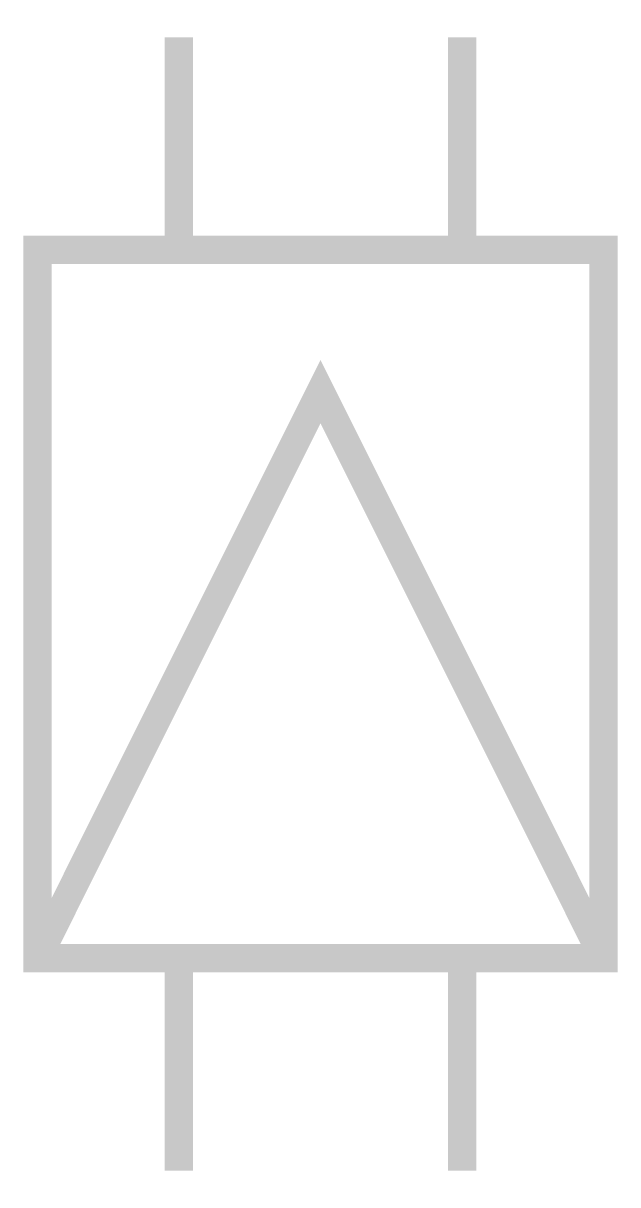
# Model space of a CAD drawing. Extents: x 59.8 to 65.7, y 107 to 118.5.
import ezdxf

# ---------------------------------------------------------------- set-up
doc = ezdxf.new("R2010")
doc.units = 0
doc.header["$LTSCALE"] = 10
doc.layers.add('VEILIG', color=7, linetype='CONTINUOUS')

msp = doc.modelspace()

# ---------------------------------------------------------------- linework, layer by layer
at = {"layer": 'VEILIG', "color": 0, "const_width": 0.28}
for points in [[(61.35, 118.35), (61.35, 116.25)], [(64.15, 118.35), (64.15, 116.25)], [(59.95, 109.25), (62.75, 114.85), (65.55, 109.25)], [(61.35, 109.25), (61.35, 107.15)], [(64.15, 109.25), (64.15, 107.15)]]:
    msp.add_lwpolyline(points, dxfattribs=at)
msp.add_lwpolyline([(65.55, 116.25), (59.95, 116.25), (59.95, 109.25), (65.55, 109.25)], close=True, dxfattribs=at)

doc.saveas('drawing.dxf')
